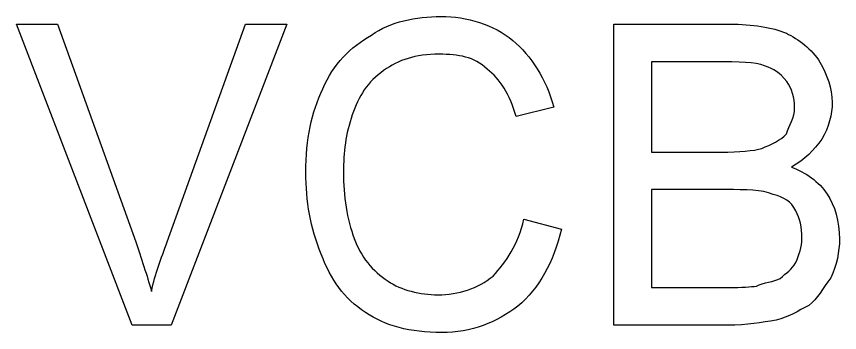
# Model space of a CAD drawing. Header units: millimetres. Extents: x 12 to 286, y 8 to 173.
# Drawn here: x 92.165 to 96.026, y 106.751 to 108.233 of the extents above; entities that cross this region are included whole.
import ezdxf

# ---------------------------------------------------------------- set-up
doc = ezdxf.new("R2010")
doc.units = ezdxf.units.MM
doc.layers.get('0').update_dxf_attribs({"linetype": 'CONTINUOUS'})

msp = doc.modelspace()

# ---------------------------------------------------------------- linework, layer by layer
at = {"color": 0}
for p, q in [((92.7075, 106.785), (92.1646, 108.197)), ((92.1646, 108.197), (92.3576, 108.197)), ((92.3576, 108.197), (92.7241, 107.176)), ((92.8716, 107.176), (93.2395, 108.197)), ((93.4325, 108.197), (92.8896, 106.785)), ((93.2395, 108.197), (93.4325, 108.197)), ((94.9674, 106.785), (94.9674, 108.197)), ((94.9674, 108.197), (95.5104, 108.197)), ((95.4458, 108.02), (95.1438, 108.02)), ((95.1438, 108.02), (95.1438, 107.597)), ((94.6849, 107.807), (94.5085, 107.764)), ((95.1438, 107.597), (95.4705, 107.597)), ((95.4927, 107.421), (95.1438, 107.421)), ((95.1438, 107.421), (95.1438, 106.962)), ((94.5444, 107.283), (94.7208, 107.236)), ((95.1438, 106.962), (95.5065, 106.962)), ((92.8896, 106.785), (92.7075, 106.785)), ((95.5022, 106.785), (94.9674, 106.785))]:
    msp.add_line(p, q, dxfattribs=at)
for points in [[(93.8294, 108.146), (93.92, 108.209), (94.0375, 108.233), (94.1557, 108.233)], [(94.1557, 108.233), (94.2785, 108.233), (94.4026, 108.195), (94.4933, 108.121)], [(95.5104, 108.197), (95.6165, 108.197), (95.7104, 108.183), (95.7763, 108.154)], [(95.7763, 108.154), (95.8328, 108.128), (95.8963, 108.079), (95.9337, 108.019)], [(93.6018, 107.894), (93.6516, 108.011), (93.7313, 108.088), (93.8294, 108.146)], [(94.4933, 108.121), (94.579, 108.048), (94.6492, 107.942), (94.6849, 107.807)], [(94.1476, 108.056), (94.0347, 108.056), (93.9574, 108.03), (93.8872, 107.979)], [(94.3723, 107.986), (94.3116, 108.044), (94.2386, 108.056), (94.1476, 108.056)], [(95.6744, 108.001), (95.6303, 108.02), (95.5544, 108.02), (95.4458, 108.02)], [(95.7778, 107.928), (95.7432, 107.971), (95.7199, 107.987), (95.6744, 108.001)], [(95.9337, 108.019), (95.9665, 107.96), (95.9915, 107.896), (95.9915, 107.83)], [(93.8872, 107.979), (93.8128, 107.929), (93.7687, 107.858), (93.7398, 107.771)], [(94.5085, 107.764), (94.4785, 107.869), (94.433, 107.94), (94.3723, 107.986)], [(95.8151, 107.805), (95.8151, 107.854), (95.8025, 107.894), (95.7778, 107.928)], [(93.5221, 107.502), (93.5221, 107.659), (93.5482, 107.782), (93.6018, 107.894)], [(95.7763, 107.683), (95.7901, 107.722), (95.8151, 107.757), (95.8151, 107.805)], [(95.9915, 107.83), (95.9915, 107.774), (95.975, 107.712), (95.9432, 107.658)], [(93.7398, 107.771), (93.7094, 107.685), (93.6985, 107.594), (93.6985, 107.503)], [(95.6606, 107.614), (95.7047, 107.634), (95.7502, 107.651), (95.7763, 107.683)], [(95.9432, 107.658), (95.9044, 107.607), (95.8645, 107.56), (95.8, 107.527)], [(95.4705, 107.597), (95.5559, 107.597), (95.6222, 107.603), (95.6606, 107.614)], [(93.5937, 107.118), (93.544, 107.244), (93.5221, 107.366), (93.5221, 107.502)], [(93.6985, 107.503), (93.6985, 107.392), (93.7147, 107.28), (93.7493, 107.192)], [(95.8, 107.527), (95.866, 107.502), (95.9294, 107.459), (95.9679, 107.4)], [(95.7143, 107.399), (95.6606, 107.421), (95.589, 107.421), (95.4927, 107.421)], [(95.8204, 107.322), (95.7986, 107.367), (95.7654, 107.384), (95.7143, 107.399)], [(95.9679, 107.4), (96.0025, 107.348), (96.0258, 107.271), (96.0258, 107.189)], [(95.8494, 107.192), (95.8494, 107.247), (95.8398, 107.284), (95.8204, 107.322)], [(94.4012, 107.016), (94.4605, 107.082), (94.5197, 107.164), (94.5444, 107.283)], [(94.7208, 107.236), (94.6838, 107.08), (94.6161, 106.958), (94.5169, 106.875)], [(93.7493, 107.192), (93.7782, 107.109), (93.8361, 107.036), (93.9077, 106.992)], [(95.8204, 107.079), (95.837, 107.119), (95.8494, 107.149), (95.8494, 107.192)], [(96.0258, 107.189), (96.0258, 107.132), (96.012, 107.064), (95.9845, 107.007)], [(92.7241, 107.176), (92.7488, 107.104), (92.7777, 107.016), (92.7985, 106.944)], [(92.7985, 106.944), (92.8137, 107.027), (92.8441, 107.098), (92.8716, 107.176)], [(93.8018, 106.845), (93.6995, 106.911), (93.6406, 106.999), (93.5937, 107.118)], [(95.7474, 107.005), (95.7763, 107.031), (95.8014, 107.046), (95.8204, 107.079)], [(94.1419, 106.928), (94.2372, 106.928), (94.3296, 106.957), (94.4012, 107.016)], [(95.6359, 106.969), (95.6691, 106.986), (95.7185, 106.988), (95.7474, 107.005)], [(95.9845, 107.007), (95.9474, 106.96), (95.9224, 106.908), (95.8811, 106.878)], [(93.9077, 106.992), (93.9684, 106.95), (94.058, 106.928), (94.1419, 106.928)], [(95.5065, 106.962), (95.5657, 106.962), (95.6109, 106.965), (95.6359, 106.969)], [(94.1585, 106.751), (94.0125, 106.751), (93.8939, 106.782), (93.8018, 106.845)], [(94.5169, 106.875), (94.4164, 106.798), (94.3007, 106.751), (94.1585, 106.751)], [(95.8811, 106.878), (95.8303, 106.852), (95.7901, 106.824), (95.728, 106.809)], [(95.728, 106.809), (95.6606, 106.798), (95.5918, 106.785), (95.5022, 106.785)]]:
    msp.add_open_spline(points, degree=3, dxfattribs=at)

doc.saveas('drawing.dxf')
